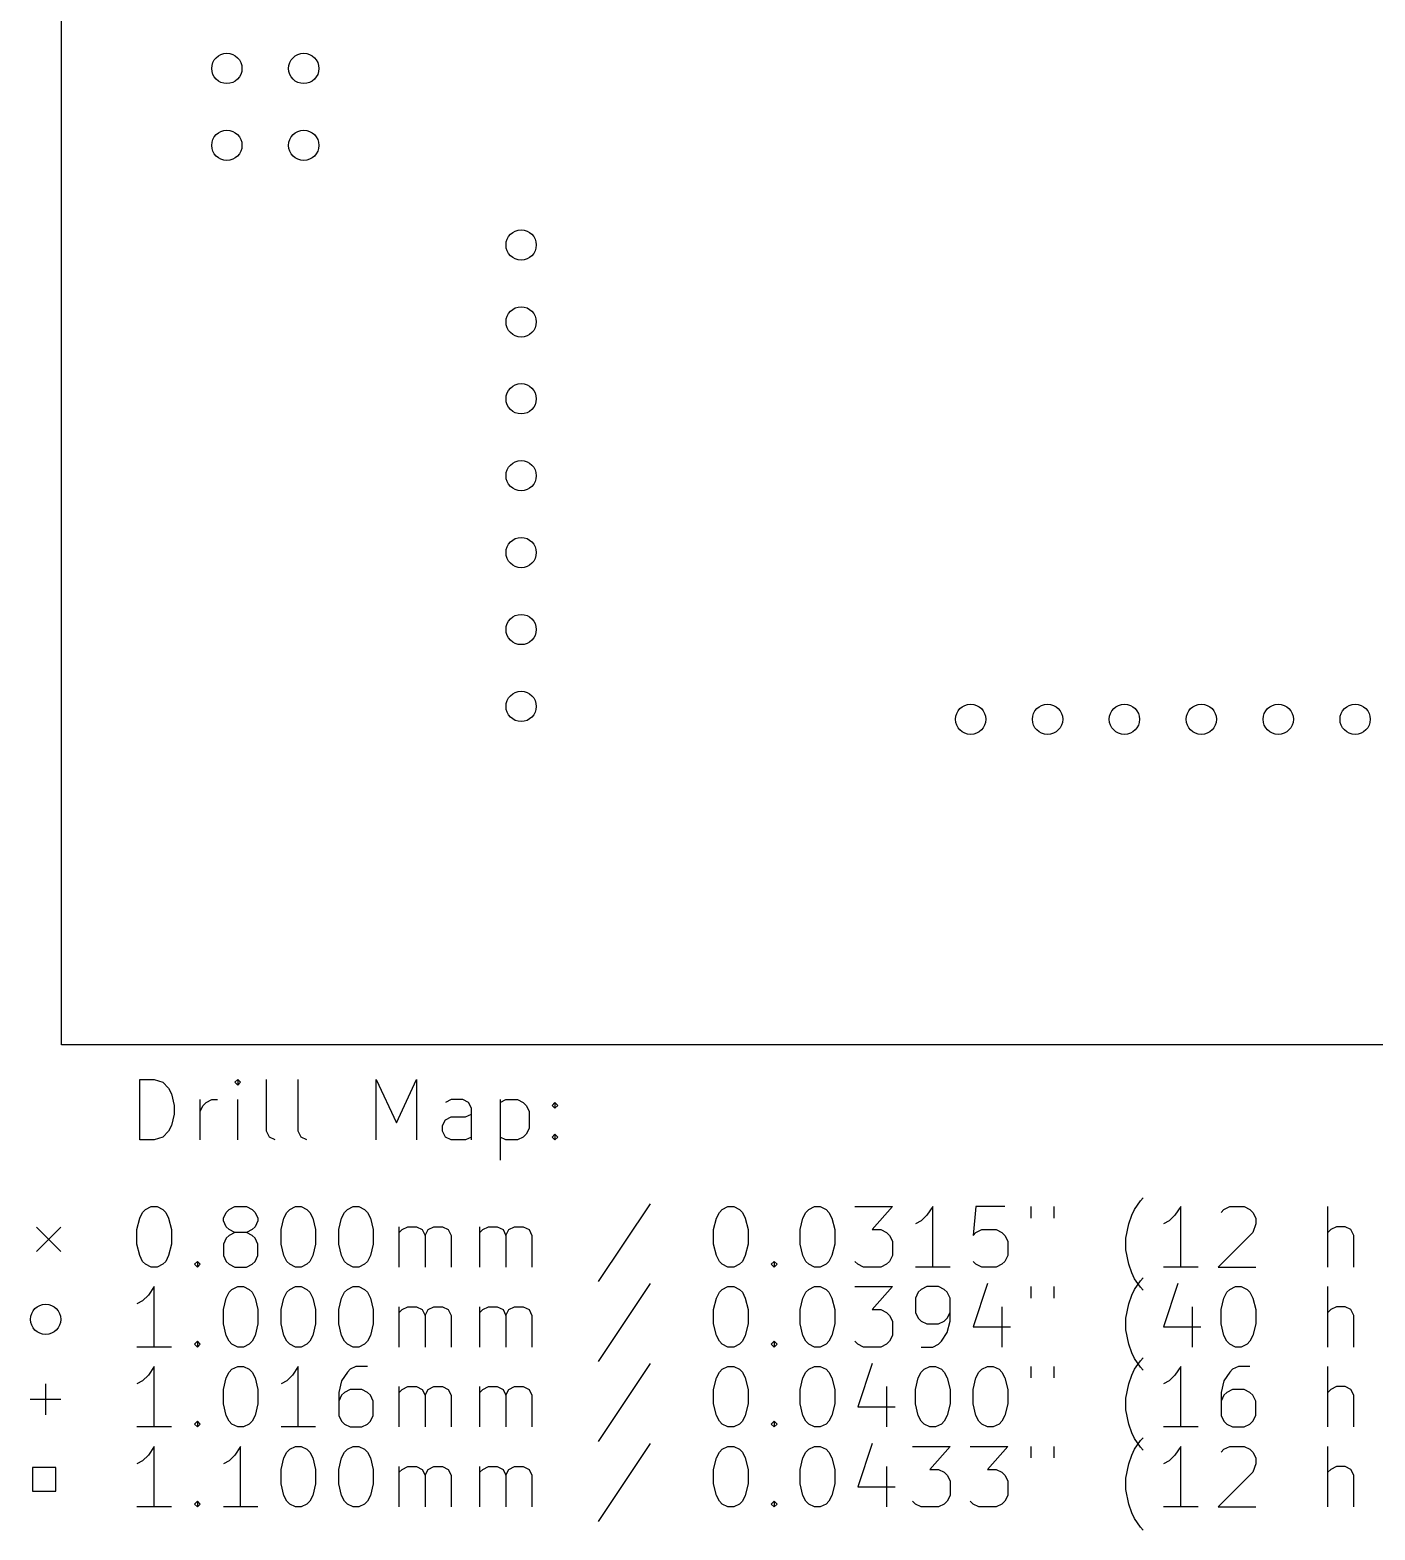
# Model space of a CAD drawing. Extents: x 48.1 to 137.3, y -181.6 to -82.7.
# Drawn here: x 48.06 to 92.48, y -181.6 to -132.06 of the extents above; entities that cross this region are included whole.
import ezdxf

# ---------------------------------------------------------------- set-up
doc = ezdxf.new("R2010")
doc.units = 0
doc.layers.add('BLACK', color=7, linetype='CONTINUOUS')

msp = doc.modelspace()

# ---------------------------------------------------------------- linework, layer by layer
at = {"layer": 'BLACK', "linetype": 'CONTINUOUS'}
for p, q in [((49.1, -165.575), (49.1, -82.7)), ((137.325, -165.575), (49.1, -165.575)), ((51.682768, -168.714838), (51.682768, -166.714838)), ((51.682768, -166.714838), (52.158958, -166.714838)), ((52.158958, -166.714838), (52.444673, -166.810076)), ((52.444673, -166.810076), (52.635149, -167.000552)), ((54.920863, -166.714838), (54.825625, -166.810076)), ((54.825625, -166.810076), (54.920863, -166.905314)), ((55.016101, -166.810076), (54.920863, -166.714838)), ((54.920863, -166.714838), (54.920863, -166.905314)), ((54.920863, -166.905314), (55.016101, -166.810076)), ((55.873244, -168.429123), (55.873244, -166.714838)), ((56.920863, -168.429123), (56.920863, -166.714838)), ((59.492292, -168.714838), (59.492292, -166.714838)), ((59.492292, -166.714838), (60.158959, -168.143409)), ((60.158959, -168.143409), (60.825625, -166.714838)), ((60.825625, -166.714838), (60.825625, -168.714838)), ((52.635149, -167.000552), (52.730387, -167.191028)), ((52.730387, -167.191028), (52.825625, -167.57198)), ((53.682768, -168.714838), (53.682768, -167.381504)), ((53.873244, -167.476742), (54.06372, -167.381504)), ((54.06372, -167.381504), (54.254197, -167.381504)), ((54.920863, -168.714838), (54.920863, -167.381504)), ((61.968482, -167.381504), (61.778006, -167.476742)), ((62.349435, -167.381504), (61.968482, -167.381504)), ((62.539911, -167.476742), (62.349435, -167.381504)), ((63.58753, -167.381504), (63.58753, -169.381504)), ((63.58753, -167.476742), (63.778006, -167.381504)), ((63.778006, -167.381504), (64.158959, -167.381504)), ((64.158959, -167.381504), (64.349435, -167.476742)), ((52.825625, -167.857695), (52.730387, -168.238647)), ((52.825625, -167.57198), (52.825625, -167.857695)), ((53.682768, -167.762457), (53.778006, -167.57198)), ((53.778006, -167.57198), (53.873244, -167.476742)), ((62.444673, -167.952933), (62.635149, -167.857695)), ((62.635149, -167.667219), (62.539911, -167.476742)), ((62.635149, -168.714838), (62.635149, -167.667219)), ((64.349435, -167.476742), (64.444673, -167.57198)), ((64.444673, -167.57198), (64.539911, -167.762457)), ((64.539911, -167.762457), (64.539911, -168.333885)), ((65.301816, -167.57198), (65.397054, -167.476742)), ((65.397054, -167.667219), (65.301816, -167.57198)), ((65.397054, -167.476742), (65.492292, -167.57198)), ((65.397054, -167.476742), (65.397054, -167.667219)), ((65.492292, -167.57198), (65.397054, -167.667219)), ((52.635149, -168.429123), (52.444673, -168.6196)), ((52.730387, -168.238647), (52.635149, -168.429123)), ((55.968482, -168.6196), (55.873244, -168.429123)), ((57.016101, -168.6196), (56.920863, -168.429123)), ((61.682768, -168.238647), (61.778006, -168.048171)), ((61.682768, -168.429123), (61.682768, -168.238647)), ((61.778006, -168.6196), (61.682768, -168.429123)), ((61.778006, -168.048171), (61.968482, -167.952933)), ((61.968482, -167.952933), (62.444673, -167.952933)), ((64.539911, -168.333885), (64.444673, -168.524361)), ((52.158958, -168.714838), (51.682768, -168.714838)), ((52.444673, -168.6196), (52.158958, -168.714838)), ((56.158958, -168.714838), (55.968482, -168.6196)), ((57.206577, -168.714838), (57.016101, -168.6196)), ((61.968482, -168.714838), (61.778006, -168.6196)), ((62.444673, -168.714838), (61.968482, -168.714838)), ((62.635149, -168.6196), (62.444673, -168.714838)), ((63.778006, -168.714838), (63.58753, -168.6196)), ((64.158959, -168.714838), (63.778006, -168.714838)), ((64.349435, -168.6196), (64.158959, -168.714838)), ((64.444673, -168.524361), (64.349435, -168.6196)), ((65.301816, -168.6196), (65.397054, -168.524361)), ((65.397054, -168.714838), (65.301816, -168.6196)), ((65.397054, -168.524361), (65.492292, -168.6196)), ((65.397054, -168.524361), (65.397054, -168.714838)), ((65.492292, -168.6196), (65.397054, -168.714838)), ((51.873244, -171.010076), (52.06372, -170.914838)), ((52.06372, -170.914838), (52.254197, -170.914838)), ((52.254197, -170.914838), (52.444673, -171.010076)), ((54.635149, -171.010076), (54.825625, -170.914838)), ((54.825625, -170.914838), (55.206578, -170.914838)), ((55.206578, -170.914838), (55.397054, -171.010076)), ((56.635149, -171.010076), (56.825625, -170.914838)), ((56.825625, -170.914838), (57.016102, -170.914838)), ((57.016102, -170.914838), (57.206578, -171.010076)), ((58.539911, -171.010076), (58.730387, -170.914838)), ((58.730387, -170.914838), (58.920864, -170.914838)), ((58.920864, -170.914838), (59.11134, -171.010076)), ((68.539912, -170.8196), (66.825627, -173.391028)), ((70.920865, -171.010076), (71.111341, -170.914838)), ((71.111341, -170.914838), (71.301818, -170.914838)), ((71.301818, -170.914838), (71.492294, -171.010076)), ((73.778008, -171.010076), (73.968484, -170.914838)), ((73.968484, -170.914838), (74.158961, -170.914838)), ((74.158961, -170.914838), (74.349437, -171.010076)), ((75.301818, -170.914838), (76.539913, -170.914838)), ((76.539913, -170.914838), (75.873246, -171.676742)), ((77.873246, -170.914838), (77.68277, -171.200552)), ((77.873246, -172.914838), (77.873246, -170.914838)), ((79.301818, -170.914838), (79.20658, -171.867219)), ((80.254199, -170.914838), (79.301818, -170.914838)), ((81.111342, -170.914838), (81.111342, -171.29579)), ((81.873247, -170.914838), (81.873247, -171.29579)), ((84.539914, -171.010076), (84.73039, -170.724361)), ((84.73039, -170.724361), (84.825629, -170.629123)), ((86.063723, -170.914838), (85.873247, -171.200552)), ((86.063723, -172.914838), (86.063723, -170.914838)), ((87.492295, -171.010076), (87.682771, -170.914838)), ((87.682771, -170.914838), (88.158962, -170.914838)), ((88.158962, -170.914838), (88.349438, -171.010076)), ((90.920867, -172.914838), (90.920867, -170.914838)), ((51.58753, -171.676742), (51.682768, -171.29579)), ((51.682768, -171.29579), (51.778006, -171.105314)), ((51.778006, -171.105314), (51.873244, -171.010076)), ((52.444673, -171.010076), (52.539911, -171.105314)), ((52.539911, -171.105314), (52.635149, -171.29579)), ((52.635149, -171.29579), (52.730387, -171.676742)), ((54.444673, -171.29579), (54.539911, -171.105314)), ((54.444673, -171.391028), (54.444673, -171.29579)), ((54.539911, -171.581504), (54.444673, -171.391028)), ((54.539911, -171.105314), (54.635149, -171.010076)), ((55.397054, -171.010076), (55.492292, -171.105314)), ((55.492292, -171.105314), (55.58753, -171.29579)), ((55.58753, -171.391028), (55.492292, -171.581504)), ((55.58753, -171.29579), (55.58753, -171.391028)), ((56.349435, -171.676742), (56.444673, -171.29579)), ((56.444673, -171.29579), (56.539911, -171.105314)), ((56.539911, -171.105314), (56.635149, -171.010076)), ((57.206578, -171.010076), (57.301816, -171.105314)), ((57.301816, -171.105314), (57.397054, -171.29579)), ((57.397054, -171.29579), (57.492292, -171.676742)), ((58.254197, -171.676742), (58.349435, -171.29579)), ((58.349435, -171.29579), (58.444673, -171.105314)), ((58.444673, -171.105314), (58.539911, -171.010076)), ((59.11134, -171.010076), (59.206578, -171.105314)), ((59.206578, -171.105314), (59.301816, -171.29579)), ((59.301816, -171.29579), (59.397054, -171.676742)), ((70.635151, -171.676742), (70.730389, -171.29579)), ((70.730389, -171.29579), (70.825627, -171.105314)), ((70.825627, -171.105314), (70.920865, -171.010076)), ((71.492294, -171.010076), (71.587532, -171.105314)), ((71.587532, -171.105314), (71.68277, -171.29579)), ((71.68277, -171.29579), (71.778008, -171.676742)), ((73.492294, -171.676742), (73.587532, -171.29579)), ((73.587532, -171.29579), (73.68277, -171.105314)), ((73.68277, -171.105314), (73.778008, -171.010076)), ((74.349437, -171.010076), (74.444675, -171.105314)), ((74.444675, -171.105314), (74.539913, -171.29579)), ((74.539913, -171.29579), (74.635151, -171.676742)), ((77.492294, -171.391028), (77.301818, -171.486266)), ((77.68277, -171.200552), (77.492294, -171.391028)), ((84.349438, -171.486266), (84.444676, -171.200552)), ((84.444676, -171.200552), (84.539914, -171.010076)), ((85.682771, -171.391028), (85.492295, -171.486266)), ((85.873247, -171.200552), (85.682771, -171.391028)), ((87.397057, -171.105314), (87.492295, -171.010076)), ((88.349438, -171.010076), (88.444676, -171.105314)), ((88.444676, -171.105314), (88.539914, -171.29579)), ((88.539914, -171.29579), (88.539914, -171.486266)), ((48.275, -171.6), (49.075, -172.4)), ((49.075, -171.6), (48.275, -172.4)), ((51.58753, -172.152933), (51.58753, -171.676742)), ((52.730387, -171.676742), (52.730387, -172.152933)), ((54.635149, -171.676742), (54.539911, -171.581504)), ((54.635149, -171.867219), (54.539911, -171.962457)), ((54.825625, -171.77198), (54.635149, -171.676742)), ((54.825625, -171.77198), (54.635149, -171.867219)), ((55.206578, -171.77198), (54.825625, -171.77198)), ((55.397054, -171.676742), (55.206578, -171.77198)), ((55.397054, -171.867219), (55.206578, -171.77198)), ((55.492292, -171.581504), (55.397054, -171.676742)), ((55.492292, -171.962457), (55.397054, -171.867219)), ((56.349435, -172.152933), (56.349435, -171.676742)), ((57.492292, -171.676742), (57.492292, -172.152933)), ((58.254197, -172.152933), (58.254197, -171.676742)), ((59.397054, -171.676742), (59.397054, -172.152933)), ((60.254197, -172.914838), (60.254197, -171.581504)), ((60.254197, -171.77198), (60.349435, -171.676742)), ((60.349435, -171.676742), (60.539911, -171.581504)), ((60.539911, -171.581504), (60.825626, -171.581504)), ((60.825626, -171.581504), (61.016102, -171.676742)), ((61.016102, -171.676742), (61.11134, -171.867219)), ((61.11134, -171.867219), (61.206578, -171.676742)), ((61.11134, -171.867219), (61.11134, -172.914838)), ((61.206578, -171.676742), (61.397054, -171.581504)), ((61.397054, -171.581504), (61.682768, -171.581504)), ((61.682768, -171.581504), (61.873245, -171.676742)), ((61.873245, -171.676742), (61.968483, -171.867219)), ((61.968483, -171.867219), (61.968483, -172.914838)), ((62.920864, -172.914838), (62.920864, -171.581504)), ((62.920864, -171.77198), (63.016102, -171.676742)), ((63.016102, -171.676742), (63.206578, -171.581504)), ((63.206578, -171.581504), (63.492293, -171.581504)), ((63.492293, -171.581504), (63.682769, -171.676742)), ((63.682769, -171.676742), (63.778007, -171.867219)), ((63.778007, -171.867219), (63.873245, -171.676742)), ((63.778007, -171.867219), (63.778007, -172.914838)), ((63.873245, -171.676742), (64.063721, -171.581504)), ((64.063721, -171.581504), (64.349435, -171.581504)), ((64.349435, -171.581504), (64.539912, -171.676742)), ((64.539912, -171.676742), (64.63515, -171.867219)), ((64.63515, -171.867219), (64.63515, -172.914838)), ((70.635151, -172.152933), (70.635151, -171.676742)), ((71.778008, -171.676742), (71.778008, -172.152933)), ((73.492294, -172.152933), (73.492294, -171.676742)), ((74.635151, -171.676742), (74.635151, -172.152933)), ((75.873246, -171.676742), (76.158961, -171.676742)), ((76.158961, -171.676742), (76.349437, -171.77198)), ((76.349437, -171.77198), (76.444675, -171.867219)), ((76.444675, -171.867219), (76.539913, -172.057695)), ((79.20658, -171.867219), (79.301818, -171.77198)), ((79.301818, -171.77198), (79.492294, -171.676742)), ((79.492294, -171.676742), (79.968485, -171.676742)), ((79.968485, -171.676742), (80.158961, -171.77198)), ((80.158961, -171.77198), (80.254199, -171.867219)), ((80.254199, -171.867219), (80.349437, -172.057695)), ((84.2542, -171.962457), (84.349438, -171.486266)), ((88.444676, -171.77198), (87.301819, -172.914838)), ((88.539914, -171.486266), (88.444676, -171.77198)), ((91.016105, -171.676742), (90.920867, -171.77198)), ((91.206581, -171.581504), (91.016105, -171.676742)), ((91.492296, -171.581504), (91.206581, -171.581504)), ((91.682772, -171.676742), (91.492296, -171.581504)), ((91.77801, -171.867219), (91.682772, -171.676742)), ((91.77801, -172.914838), (91.77801, -171.867219)), ((51.682768, -172.533885), (51.58753, -172.152933)), ((52.730387, -172.152933), (52.635149, -172.533885)), ((54.539911, -171.962457), (54.444673, -172.152933)), ((54.444673, -172.152933), (54.444673, -172.533885)), ((55.58753, -172.152933), (55.492292, -171.962457)), ((55.58753, -172.533885), (55.58753, -172.152933)), ((56.444673, -172.533885), (56.349435, -172.152933)), ((57.492292, -172.152933), (57.397054, -172.533885)), ((58.349435, -172.533885), (58.254197, -172.152933)), ((59.397054, -172.152933), (59.301816, -172.533885)), ((70.730389, -172.533885), (70.635151, -172.152933)), ((71.778008, -172.152933), (71.68277, -172.533885)), ((73.587532, -172.533885), (73.492294, -172.152933)), ((74.635151, -172.152933), (74.539913, -172.533885)), ((76.539913, -172.057695), (76.539913, -172.533885)), ((80.349437, -172.057695), (80.349437, -172.533885)), ((84.2542, -172.343409), (84.2542, -171.962457)), ((84.349438, -172.8196), (84.2542, -172.343409)), ((51.778006, -172.724361), (51.682768, -172.533885)), ((51.873244, -172.8196), (51.778006, -172.724361)), ((52.06372, -172.914838), (51.873244, -172.8196)), ((52.444673, -172.8196), (52.254197, -172.914838)), ((52.539911, -172.724361), (52.444673, -172.8196)), ((52.635149, -172.533885), (52.539911, -172.724361)), ((53.492292, -172.8196), (53.58753, -172.724361)), ((53.58753, -172.914838), (53.492292, -172.8196)), ((53.58753, -172.724361), (53.682768, -172.8196)), ((53.58753, -172.724361), (53.58753, -172.914838)), ((53.682768, -172.8196), (53.58753, -172.914838)), ((54.444673, -172.533885), (54.539911, -172.724361)), ((54.539911, -172.724361), (54.635149, -172.8196)), ((54.635149, -172.8196), (54.825625, -172.914838)), ((55.206578, -172.914838), (55.397054, -172.8196)), ((55.397054, -172.8196), (55.492292, -172.724361)), ((55.492292, -172.724361), (55.58753, -172.533885)), ((56.539911, -172.724361), (56.444673, -172.533885)), ((56.635149, -172.8196), (56.539911, -172.724361)), ((56.825625, -172.914838), (56.635149, -172.8196)), ((57.206578, -172.8196), (57.016102, -172.914838)), ((57.301816, -172.724361), (57.206578, -172.8196)), ((57.397054, -172.533885), (57.301816, -172.724361)), ((58.444673, -172.724361), (58.349435, -172.533885)), ((58.539911, -172.8196), (58.444673, -172.724361)), ((58.730387, -172.914838), (58.539911, -172.8196)), ((59.11134, -172.8196), (58.920864, -172.914838)), ((59.206578, -172.724361), (59.11134, -172.8196)), ((59.301816, -172.533885), (59.206578, -172.724361)), ((70.825627, -172.724361), (70.730389, -172.533885)), ((70.920865, -172.8196), (70.825627, -172.724361)), ((71.111341, -172.914838), (70.920865, -172.8196)), ((71.492294, -172.8196), (71.301818, -172.914838)), ((71.587532, -172.724361), (71.492294, -172.8196)), ((71.68277, -172.533885), (71.587532, -172.724361)), ((72.539913, -172.8196), (72.635151, -172.724361)), ((72.635151, -172.914838), (72.539913, -172.8196)), ((72.635151, -172.724361), (72.730389, -172.8196)), ((72.635151, -172.724361), (72.635151, -172.914838)), ((72.730389, -172.8196), (72.635151, -172.914838)), ((73.68277, -172.724361), (73.587532, -172.533885)), ((73.778008, -172.8196), (73.68277, -172.724361)), ((73.968484, -172.914838), (73.778008, -172.8196)), ((74.349437, -172.8196), (74.158961, -172.914838)), ((74.444675, -172.724361), (74.349437, -172.8196)), ((74.539913, -172.533885), (74.444675, -172.724361)), ((75.397056, -172.8196), (75.301818, -172.724361)), ((75.587532, -172.914838), (75.397056, -172.8196)), ((76.349437, -172.8196), (76.158961, -172.914838)), ((76.444675, -172.724361), (76.349437, -172.8196)), ((76.539913, -172.533885), (76.444675, -172.724361)), ((79.301818, -172.8196), (79.20658, -172.724361)), ((79.492294, -172.914838), (79.301818, -172.8196)), ((80.158961, -172.8196), (79.968485, -172.914838)), ((80.254199, -172.724361), (80.158961, -172.8196)), ((80.349437, -172.533885), (80.254199, -172.724361)), ((84.444676, -173.105314), (84.349438, -172.8196)), ((52.254197, -172.914838), (52.06372, -172.914838)), ((54.825625, -172.914838), (55.206578, -172.914838)), ((57.016102, -172.914838), (56.825625, -172.914838)), ((58.920864, -172.914838), (58.730387, -172.914838)), ((71.301818, -172.914838), (71.111341, -172.914838)), ((74.158961, -172.914838), (73.968484, -172.914838)), ((76.158961, -172.914838), (75.587532, -172.914838)), ((78.444675, -172.914838), (77.301818, -172.914838)), ((79.968485, -172.914838), (79.492294, -172.914838)), ((84.539914, -173.29579), (84.444676, -173.105314)), ((84.73039, -173.581504), (84.539914, -173.29579)), ((84.539914, -173.650076), (84.73039, -173.364361)), ((84.73039, -173.364361), (84.825629, -173.269123)), ((86.635152, -172.914838), (85.492295, -172.914838)), ((87.301819, -172.914838), (88.539914, -172.914838)), ((51.968482, -173.840552), (51.778006, -174.031028)), ((52.158958, -173.554838), (51.968482, -173.840552)), ((52.158958, -175.554838), (52.158958, -173.554838)), ((54.539911, -173.93579), (54.635149, -173.745314)), ((54.635149, -173.745314), (54.730387, -173.650076)), ((54.730387, -173.650076), (54.920863, -173.554838)), ((54.920863, -173.554838), (55.11134, -173.554838)), ((55.11134, -173.554838), (55.301816, -173.650076)), ((55.301816, -173.650076), (55.397054, -173.745314)), ((55.397054, -173.745314), (55.492292, -173.93579)), ((56.444673, -173.93579), (56.539911, -173.745314)), ((56.539911, -173.745314), (56.635149, -173.650076)), ((56.635149, -173.650076), (56.825625, -173.554838)), ((56.825625, -173.554838), (57.016102, -173.554838)), ((57.016102, -173.554838), (57.206578, -173.650076)), ((57.206578, -173.650076), (57.301816, -173.745314)), ((57.301816, -173.745314), (57.397054, -173.93579)), ((58.349435, -173.93579), (58.444673, -173.745314)), ((58.444673, -173.745314), (58.539911, -173.650076)), ((58.539911, -173.650076), (58.730387, -173.554838)), ((58.730387, -173.554838), (58.920864, -173.554838)), ((58.920864, -173.554838), (59.11134, -173.650076)), ((59.11134, -173.650076), (59.206578, -173.745314)), ((59.206578, -173.745314), (59.301816, -173.93579)), ((68.539912, -173.4596), (66.825627, -176.031028)), ((70.730389, -173.93579), (70.825627, -173.745314)), ((70.825627, -173.745314), (70.920865, -173.650076)), ((70.920865, -173.650076), (71.111341, -173.554838)), ((71.111341, -173.554838), (71.301818, -173.554838)), ((71.301818, -173.554838), (71.492294, -173.650076)), ((71.492294, -173.650076), (71.587532, -173.745314)), ((71.587532, -173.745314), (71.68277, -173.93579)), ((73.587532, -173.93579), (73.68277, -173.745314)), ((73.68277, -173.745314), (73.778008, -173.650076)), ((73.778008, -173.650076), (73.968484, -173.554838)), ((73.968484, -173.554838), (74.158961, -173.554838)), ((74.158961, -173.554838), (74.349437, -173.650076)), ((74.349437, -173.650076), (74.444675, -173.745314)), ((74.444675, -173.745314), (74.539913, -173.93579)), ((75.301818, -173.554838), (76.539913, -173.554838)), ((76.539913, -173.554838), (75.873246, -174.316742)), ((77.397056, -173.745314), (77.301818, -173.93579)), ((77.492294, -173.650076), (77.397056, -173.745314)), ((77.68277, -173.554838), (77.492294, -173.650076)), ((78.063723, -173.554838), (77.68277, -173.554838)), ((78.254199, -173.650076), (78.063723, -173.554838)), ((78.349437, -173.745314), (78.254199, -173.650076)), ((78.444675, -173.93579), (78.349437, -173.745314)), ((79.68277, -173.4596), (79.20658, -174.888171)), ((81.111342, -173.554838), (81.111342, -173.93579)), ((81.873247, -173.554838), (81.873247, -173.93579)), ((84.349438, -174.126266), (84.444676, -173.840552)), ((84.444676, -173.840552), (84.539914, -173.650076)), ((84.825629, -173.676742), (84.73039, -173.581504)), ((85.968485, -173.4596), (85.492295, -174.888171)), ((87.492295, -173.93579), (87.587533, -173.745314)), ((87.587533, -173.745314), (87.682771, -173.650076)), ((87.682771, -173.650076), (87.873247, -173.554838)), ((87.873247, -173.554838), (88.063724, -173.554838)), ((88.063724, -173.554838), (88.2542, -173.650076)), ((88.2542, -173.650076), (88.349438, -173.745314)), ((88.349438, -173.745314), (88.444676, -173.93579)), ((90.920867, -175.554838), (90.920867, -173.554838)), ((51.778006, -174.031028), (51.58753, -174.126266)), ((54.444673, -174.316742), (54.539911, -173.93579)), ((54.444673, -174.792933), (54.444673, -174.316742)), ((55.492292, -173.93579), (55.58753, -174.316742)), ((55.58753, -174.316742), (55.58753, -174.792933)), ((56.349435, -174.316742), (56.444673, -173.93579)), ((56.349435, -174.792933), (56.349435, -174.316742)), ((57.397054, -173.93579), (57.492292, -174.316742)), ((57.492292, -174.316742), (57.492292, -174.792933)), ((58.254197, -174.316742), (58.349435, -173.93579)), ((58.254197, -174.792933), (58.254197, -174.316742)), ((59.301816, -173.93579), (59.397054, -174.316742)), ((59.397054, -174.316742), (59.397054, -174.792933)), ((60.254197, -175.554838), (60.254197, -174.221504)), ((60.254197, -174.41198), (60.349435, -174.316742)), ((60.349435, -174.316742), (60.539911, -174.221504)), ((60.539911, -174.221504), (60.825626, -174.221504)), ((60.825626, -174.221504), (61.016102, -174.316742)), ((61.016102, -174.316742), (61.11134, -174.507219)), ((61.11134, -174.507219), (61.206578, -174.316742)), ((61.206578, -174.316742), (61.397054, -174.221504)), ((61.397054, -174.221504), (61.682768, -174.221504)), ((61.682768, -174.221504), (61.873245, -174.316742)), ((61.873245, -174.316742), (61.968483, -174.507219)), ((62.920864, -175.554838), (62.920864, -174.221504)), ((62.920864, -174.41198), (63.016102, -174.316742)), ((63.016102, -174.316742), (63.206578, -174.221504)), ((63.206578, -174.221504), (63.492293, -174.221504)), ((63.492293, -174.221504), (63.682769, -174.316742)), ((63.682769, -174.316742), (63.778007, -174.507219)), ((63.778007, -174.507219), (63.873245, -174.316742)), ((63.873245, -174.316742), (64.063721, -174.221504)), ((64.063721, -174.221504), (64.349435, -174.221504)), ((64.349435, -174.221504), (64.539912, -174.316742)), ((64.539912, -174.316742), (64.63515, -174.507219)), ((70.635151, -174.316742), (70.730389, -173.93579)), ((70.635151, -174.792933), (70.635151, -174.316742)), ((71.68277, -173.93579), (71.778008, -174.316742)), ((71.778008, -174.316742), (71.778008, -174.792933)), ((73.492294, -174.316742), (73.587532, -173.93579)), ((73.492294, -174.792933), (73.492294, -174.316742)), ((74.539913, -173.93579), (74.635151, -174.316742)), ((74.635151, -174.316742), (74.635151, -174.792933)), ((75.873246, -174.316742), (76.158961, -174.316742)), ((76.158961, -174.316742), (76.349437, -174.41198)), ((77.301818, -173.93579), (77.301818, -174.41198)), ((78.444675, -174.697695), (78.444675, -173.93579)), ((80.158961, -174.221504), (80.158961, -175.554838)), ((84.2542, -174.602457), (84.349438, -174.126266)), ((86.444676, -174.221504), (86.444676, -175.554838)), ((87.397057, -174.316742), (87.492295, -173.93579)), ((87.397057, -174.792933), (87.397057, -174.316742)), ((88.444676, -173.93579), (88.539914, -174.316742)), ((88.539914, -174.316742), (88.539914, -174.792933)), ((91.016105, -174.316742), (90.920867, -174.41198)), ((91.206581, -174.221504), (91.016105, -174.316742)), ((91.492296, -174.221504), (91.206581, -174.221504)), ((91.682772, -174.316742), (91.492296, -174.221504)), ((91.77801, -174.507219), (91.682772, -174.316742)), ((54.539911, -175.173885), (54.444673, -174.792933)), ((55.58753, -174.792933), (55.492292, -175.173885)), ((56.444673, -175.173885), (56.349435, -174.792933)), ((57.492292, -174.792933), (57.397054, -175.173885)), ((58.349435, -175.173885), (58.254197, -174.792933)), ((59.397054, -174.792933), (59.301816, -175.173885)), ((61.11134, -174.507219), (61.11134, -175.554838)), ((61.968483, -174.507219), (61.968483, -175.554838)), ((63.778007, -174.507219), (63.778007, -175.554838)), ((64.63515, -174.507219), (64.63515, -175.554838)), ((70.730389, -175.173885), (70.635151, -174.792933)), ((71.778008, -174.792933), (71.68277, -175.173885)), ((73.587532, -175.173885), (73.492294, -174.792933)), ((74.635151, -174.792933), (74.539913, -175.173885)), ((76.349437, -174.41198), (76.444675, -174.507219)), ((76.444675, -174.507219), (76.539913, -174.697695)), ((76.539913, -174.697695), (76.539913, -175.173885)), ((77.301818, -174.41198), (77.397056, -174.602457)), ((77.397056, -174.602457), (77.492294, -174.697695)), ((77.492294, -174.697695), (77.68277, -174.792933)), ((77.68277, -174.792933), (78.063723, -174.792933)), ((78.063723, -174.792933), (78.254199, -174.697695)), ((78.254199, -174.697695), (78.349437, -174.602457)), ((78.349437, -174.602457), (78.444675, -174.41198)), ((78.349437, -175.078647), (78.444675, -174.697695)), ((84.2542, -174.983409), (84.2542, -174.602457)), ((87.492295, -175.173885), (87.397057, -174.792933)), ((88.539914, -174.792933), (88.444676, -175.173885)), ((91.77801, -175.554838), (91.77801, -174.507219)), ((53.492292, -175.4596), (53.58753, -175.364361)), ((53.58753, -175.364361), (53.682768, -175.4596)), ((53.58753, -175.364361), (53.58753, -175.554838)), ((54.635149, -175.364361), (54.539911, -175.173885)), ((54.730387, -175.4596), (54.635149, -175.364361)), ((55.397054, -175.364361), (55.301816, -175.4596)), ((55.492292, -175.173885), (55.397054, -175.364361)), ((56.539911, -175.364361), (56.444673, -175.173885)), ((56.635149, -175.4596), (56.539911, -175.364361)), ((57.301816, -175.364361), (57.206578, -175.4596)), ((57.397054, -175.173885), (57.301816, -175.364361)), ((58.444673, -175.364361), (58.349435, -175.173885)), ((58.539911, -175.4596), (58.444673, -175.364361)), ((59.206578, -175.364361), (59.11134, -175.4596)), ((59.301816, -175.173885), (59.206578, -175.364361)), ((70.825627, -175.364361), (70.730389, -175.173885)), ((70.920865, -175.4596), (70.825627, -175.364361)), ((71.587532, -175.364361), (71.492294, -175.4596)), ((71.68277, -175.173885), (71.587532, -175.364361)), ((72.539913, -175.4596), (72.635151, -175.364361)), ((72.635151, -175.364361), (72.730389, -175.4596)), ((72.635151, -175.364361), (72.635151, -175.554838)), ((73.68277, -175.364361), (73.587532, -175.173885)), ((73.778008, -175.4596), (73.68277, -175.364361)), ((74.444675, -175.364361), (74.349437, -175.4596)), ((74.539913, -175.173885), (74.444675, -175.364361)), ((75.397056, -175.4596), (75.301818, -175.364361)), ((76.444675, -175.364361), (76.349437, -175.4596)), ((76.539913, -175.173885), (76.444675, -175.364361)), ((78.063723, -175.4596), (78.158961, -175.364361)), ((78.158961, -175.364361), (78.349437, -175.078647)), ((79.20658, -174.888171), (80.444675, -174.888171)), ((84.349438, -175.4596), (84.2542, -174.983409)), ((85.492295, -174.888171), (86.73039, -174.888171)), ((87.587533, -175.364361), (87.492295, -175.173885)), ((87.682771, -175.4596), (87.587533, -175.364361)), ((88.349438, -175.364361), (88.2542, -175.4596)), ((88.444676, -175.173885), (88.349438, -175.364361)), ((52.730387, -175.554838), (51.58753, -175.554838)), ((53.58753, -175.554838), (53.492292, -175.4596)), ((53.682768, -175.4596), (53.58753, -175.554838)), ((54.920863, -175.554838), (54.730387, -175.4596)), ((55.11134, -175.554838), (54.920863, -175.554838)), ((55.301816, -175.4596), (55.11134, -175.554838)), ((56.825625, -175.554838), (56.635149, -175.4596)), ((57.016102, -175.554838), (56.825625, -175.554838)), ((57.206578, -175.4596), (57.016102, -175.554838)), ((58.730387, -175.554838), (58.539911, -175.4596)), ((58.920864, -175.554838), (58.730387, -175.554838)), ((59.11134, -175.4596), (58.920864, -175.554838)), ((71.111341, -175.554838), (70.920865, -175.4596)), ((71.301818, -175.554838), (71.111341, -175.554838)), ((71.492294, -175.4596), (71.301818, -175.554838)), ((72.635151, -175.554838), (72.539913, -175.4596)), ((72.730389, -175.4596), (72.635151, -175.554838)), ((73.968484, -175.554838), (73.778008, -175.4596)), ((74.158961, -175.554838), (73.968484, -175.554838)), ((74.349437, -175.4596), (74.158961, -175.554838)), ((75.587532, -175.554838), (75.397056, -175.4596)), ((76.158961, -175.554838), (75.587532, -175.554838)), ((76.349437, -175.4596), (76.158961, -175.554838)), ((77.492294, -175.554838), (77.873246, -175.554838)), ((77.873246, -175.554838), (78.063723, -175.4596)), ((84.444676, -175.745314), (84.349438, -175.4596)), ((84.539914, -175.93579), (84.444676, -175.745314)), ((87.873247, -175.554838), (87.682771, -175.4596)), ((88.063724, -175.554838), (87.873247, -175.554838)), ((88.2542, -175.4596), (88.063724, -175.554838)), ((52.158958, -176.194838), (51.968482, -176.480552)), ((52.158958, -178.194838), (52.158958, -176.194838)), ((54.635149, -176.385314), (54.730387, -176.290076)), ((54.730387, -176.290076), (54.920863, -176.194838)), ((54.920863, -176.194838), (55.11134, -176.194838)), ((55.11134, -176.194838), (55.301816, -176.290076)), ((55.301816, -176.290076), (55.397054, -176.385314)), ((56.920863, -176.194838), (56.730387, -176.480552)), ((56.920863, -178.194838), (56.920863, -176.194838)), ((58.635149, -176.290076), (58.539911, -176.385314)), ((58.825625, -176.194838), (58.635149, -176.290076)), ((59.206578, -176.194838), (58.825625, -176.194838)), ((68.539912, -176.0996), (66.825627, -178.671028)), ((70.825627, -176.385314), (70.920865, -176.290076)), ((70.920865, -176.290076), (71.111341, -176.194838)), ((71.111341, -176.194838), (71.301818, -176.194838)), ((71.301818, -176.194838), (71.492294, -176.290076)), ((71.492294, -176.290076), (71.587532, -176.385314)), ((73.68277, -176.385314), (73.778008, -176.290076)), ((73.778008, -176.290076), (73.968484, -176.194838)), ((73.968484, -176.194838), (74.158961, -176.194838)), ((74.158961, -176.194838), (74.349437, -176.290076)), ((74.349437, -176.290076), (74.444675, -176.385314)), ((75.873246, -176.0996), (75.397056, -177.528171)), ((77.492294, -176.385314), (77.587532, -176.290076)), ((77.587532, -176.290076), (77.778008, -176.194838)), ((77.778008, -176.194838), (77.968485, -176.194838)), ((77.968485, -176.194838), (78.158961, -176.290076)), ((78.158961, -176.290076), (78.254199, -176.385314)), ((79.397056, -176.385314), (79.492294, -176.290076)), ((79.492294, -176.290076), (79.68277, -176.194838)), ((79.68277, -176.194838), (79.873247, -176.194838)), ((79.873247, -176.194838), (80.063723, -176.290076)), ((80.063723, -176.290076), (80.158961, -176.385314)), ((81.111342, -176.194838), (81.111342, -176.57579)), ((81.873247, -176.194838), (81.873247, -176.57579)), ((84.444676, -176.480552), (84.539914, -176.290076)), ((84.73039, -176.221504), (84.539914, -175.93579)), ((84.539914, -176.290076), (84.73039, -176.004361)), ((84.73039, -176.004361), (84.825629, -175.909123)), ((84.825629, -176.316742), (84.73039, -176.221504)), ((86.063723, -176.194838), (85.873247, -176.480552)), ((86.063723, -178.194838), (86.063723, -176.194838)), ((87.778009, -176.290076), (87.682771, -176.385314)), ((87.968485, -176.194838), (87.778009, -176.290076)), ((88.349438, -176.194838), (87.968485, -176.194838)), ((90.920867, -178.194838), (90.920867, -176.194838)), ((48.567, -176.772), (48.567, -177.788)), ((51.778006, -176.671028), (51.58753, -176.766266)), ((51.968482, -176.480552), (51.778006, -176.671028)), ((54.444673, -176.956742), (54.539911, -176.57579)), ((54.539911, -176.57579), (54.635149, -176.385314)), ((55.397054, -176.385314), (55.492292, -176.57579)), ((55.492292, -176.57579), (55.58753, -176.956742)), ((56.539911, -176.671028), (56.349435, -176.766266)), ((56.730387, -176.480552), (56.539911, -176.671028)), ((58.349435, -176.671028), (58.254197, -177.05198)), ((58.539911, -176.385314), (58.349435, -176.671028)), ((60.254197, -178.194838), (60.254197, -176.861504)), ((60.349435, -176.956742), (60.539911, -176.861504)), ((60.539911, -176.861504), (60.825626, -176.861504)), ((60.825626, -176.861504), (61.016102, -176.956742)), ((61.206578, -176.956742), (61.397054, -176.861504)), ((61.397054, -176.861504), (61.682768, -176.861504)), ((61.682768, -176.861504), (61.873245, -176.956742)), ((62.920864, -178.194838), (62.920864, -176.861504)), ((63.016102, -176.956742), (63.206578, -176.861504)), ((63.206578, -176.861504), (63.492293, -176.861504)), ((63.492293, -176.861504), (63.682769, -176.956742)), ((63.873245, -176.956742), (64.063721, -176.861504)), ((64.063721, -176.861504), (64.349435, -176.861504)), ((64.349435, -176.861504), (64.539912, -176.956742)), ((70.635151, -176.956742), (70.730389, -176.57579)), ((70.730389, -176.57579), (70.825627, -176.385314)), ((71.587532, -176.385314), (71.68277, -176.57579)), ((71.68277, -176.57579), (71.778008, -176.956742)), ((73.492294, -176.956742), (73.587532, -176.57579)), ((73.587532, -176.57579), (73.68277, -176.385314)), ((74.444675, -176.385314), (74.539913, -176.57579)), ((74.539913, -176.57579), (74.635151, -176.956742)), ((76.349437, -176.861504), (76.349437, -178.194838)), ((77.301818, -176.956742), (77.397056, -176.57579)), ((77.397056, -176.57579), (77.492294, -176.385314)), ((78.254199, -176.385314), (78.349437, -176.57579)), ((78.349437, -176.57579), (78.444675, -176.956742)), ((79.20658, -176.956742), (79.301818, -176.57579)), ((79.301818, -176.57579), (79.397056, -176.385314)), ((80.158961, -176.385314), (80.254199, -176.57579)), ((80.254199, -176.57579), (80.349437, -176.956742)), ((84.2542, -177.242457), (84.349438, -176.766266)), ((84.349438, -176.766266), (84.444676, -176.480552)), ((85.682771, -176.671028), (85.492295, -176.766266)), ((85.873247, -176.480552), (85.682771, -176.671028)), ((87.492295, -176.671028), (87.397057, -177.05198)), ((87.682771, -176.385314), (87.492295, -176.671028)), ((91.206581, -176.861504), (91.016105, -176.956742)), ((91.492296, -176.861504), (91.206581, -176.861504)), ((91.682772, -176.956742), (91.492296, -176.861504)), ((48.059, -177.28), (49.075, -177.28)), ((54.444673, -177.432933), (54.444673, -176.956742)), ((55.58753, -176.956742), (55.58753, -177.432933)), ((58.254197, -177.05198), (58.254197, -177.813885)), ((58.349435, -177.147219), (58.254197, -177.337695)), ((58.444673, -177.05198), (58.349435, -177.147219)), ((58.635149, -176.956742), (58.444673, -177.05198)), ((59.016102, -176.956742), (58.635149, -176.956742)), ((59.206578, -177.05198), (59.016102, -176.956742)), ((59.301816, -177.147219), (59.206578, -177.05198)), ((59.397054, -177.337695), (59.301816, -177.147219)), ((59.397054, -177.813885), (59.397054, -177.337695)), ((60.254197, -177.05198), (60.349435, -176.956742)), ((61.016102, -176.956742), (61.11134, -177.147219)), ((61.11134, -177.147219), (61.206578, -176.956742)), ((61.11134, -177.147219), (61.11134, -178.194838)), ((61.873245, -176.956742), (61.968483, -177.147219)), ((61.968483, -177.147219), (61.968483, -178.194838)), ((62.920864, -177.05198), (63.016102, -176.956742)), ((63.682769, -176.956742), (63.778007, -177.147219)), ((63.778007, -177.147219), (63.873245, -176.956742)), ((63.778007, -177.147219), (63.778007, -178.194838)), ((64.539912, -176.956742), (64.63515, -177.147219)), ((64.63515, -177.147219), (64.63515, -178.194838)), ((70.635151, -177.432933), (70.635151, -176.956742)), ((71.778008, -176.956742), (71.778008, -177.432933)), ((73.492294, -177.432933), (73.492294, -176.956742)), ((74.635151, -176.956742), (74.635151, -177.432933)), ((77.301818, -177.432933), (77.301818, -176.956742)), ((78.444675, -176.956742), (78.444675, -177.432933)), ((79.20658, -177.432933), (79.20658, -176.956742)), ((80.349437, -176.956742), (80.349437, -177.432933)), ((84.2542, -177.623409), (84.2542, -177.242457)), ((87.397057, -177.05198), (87.397057, -177.813885)), ((87.492295, -177.147219), (87.397057, -177.337695)), ((87.587533, -177.05198), (87.492295, -177.147219)), ((87.778009, -176.956742), (87.587533, -177.05198)), ((88.158962, -176.956742), (87.778009, -176.956742)), ((88.349438, -177.05198), (88.158962, -176.956742)), ((88.444676, -177.147219), (88.349438, -177.05198)), ((88.539914, -177.337695), (88.444676, -177.147219)), ((88.539914, -177.813885), (88.539914, -177.337695)), ((91.016105, -176.956742), (90.920867, -177.05198)), ((91.77801, -177.147219), (91.682772, -176.956742)), ((91.77801, -178.194838), (91.77801, -177.147219)), ((54.539911, -177.813885), (54.444673, -177.432933)), ((54.635149, -178.004361), (54.539911, -177.813885)), ((55.492292, -177.813885), (55.397054, -178.004361)), ((55.58753, -177.432933), (55.492292, -177.813885)), ((58.254197, -177.813885), (58.349435, -178.004361)), ((59.301816, -178.004361), (59.397054, -177.813885)), ((70.730389, -177.813885), (70.635151, -177.432933)), ((70.825627, -178.004361), (70.730389, -177.813885)), ((71.68277, -177.813885), (71.587532, -178.004361)), ((71.778008, -177.432933), (71.68277, -177.813885)), ((73.587532, -177.813885), (73.492294, -177.432933)), ((73.68277, -178.004361), (73.587532, -177.813885)), ((74.539913, -177.813885), (74.444675, -178.004361)), ((74.635151, -177.432933), (74.539913, -177.813885)), ((75.397056, -177.528171), (76.635151, -177.528171)), ((77.397056, -177.813885), (77.301818, -177.432933)), ((77.492294, -178.004361), (77.397056, -177.813885)), ((78.349437, -177.813885), (78.254199, -178.004361)), ((78.444675, -177.432933), (78.349437, -177.813885)), ((79.301818, -177.813885), (79.20658, -177.432933)), ((79.397056, -178.004361), (79.301818, -177.813885)), ((80.254199, -177.813885), (80.158961, -178.004361)), ((80.349437, -177.432933), (80.254199, -177.813885)), ((84.349438, -178.0996), (84.2542, -177.623409)), ((87.397057, -177.813885), (87.492295, -178.004361)), ((88.444676, -178.004361), (88.539914, -177.813885)), ((52.730387, -178.194838), (51.58753, -178.194838)), ((53.492292, -178.0996), (53.58753, -178.004361)), ((53.58753, -178.194838), (53.492292, -178.0996)), ((53.58753, -178.004361), (53.682768, -178.0996)), ((53.58753, -178.004361), (53.58753, -178.194838)), ((53.682768, -178.0996), (53.58753, -178.194838)), ((54.730387, -178.0996), (54.635149, -178.004361)), ((54.920863, -178.194838), (54.730387, -178.0996)), ((55.11134, -178.194838), (54.920863, -178.194838)), ((55.301816, -178.0996), (55.11134, -178.194838)), ((55.397054, -178.004361), (55.301816, -178.0996)), ((57.492292, -178.194838), (56.349435, -178.194838)), ((58.349435, -178.004361), (58.444673, -178.0996)), ((58.444673, -178.0996), (58.635149, -178.194838)), ((58.635149, -178.194838), (59.016102, -178.194838)), ((59.016102, -178.194838), (59.206578, -178.0996)), ((59.206578, -178.0996), (59.301816, -178.004361)), ((70.920865, -178.0996), (70.825627, -178.004361)), ((71.111341, -178.194838), (70.920865, -178.0996)), ((71.301818, -178.194838), (71.111341, -178.194838)), ((71.492294, -178.0996), (71.301818, -178.194838)), ((71.587532, -178.004361), (71.492294, -178.0996)), ((72.539913, -178.0996), (72.635151, -178.004361)), ((72.635151, -178.194838), (72.539913, -178.0996)), ((72.635151, -178.004361), (72.730389, -178.0996)), ((72.635151, -178.004361), (72.635151, -178.194838)), ((72.730389, -178.0996), (72.635151, -178.194838)), ((73.778008, -178.0996), (73.68277, -178.004361)), ((73.968484, -178.194838), (73.778008, -178.0996)), ((74.158961, -178.194838), (73.968484, -178.194838)), ((74.349437, -178.0996), (74.158961, -178.194838)), ((74.444675, -178.004361), (74.349437, -178.0996)), ((77.587532, -178.0996), (77.492294, -178.004361)), ((77.778008, -178.194838), (77.587532, -178.0996)), ((77.968485, -178.194838), (77.778008, -178.194838)), ((78.158961, -178.0996), (77.968485, -178.194838)), ((78.254199, -178.004361), (78.158961, -178.0996)), ((79.492294, -178.0996), (79.397056, -178.004361)), ((79.68277, -178.194838), (79.492294, -178.0996)), ((79.873247, -178.194838), (79.68277, -178.194838)), ((80.063723, -178.0996), (79.873247, -178.194838)), ((80.158961, -178.004361), (80.063723, -178.0996)), ((84.444676, -178.385314), (84.349438, -178.0996)), ((86.635152, -178.194838), (85.492295, -178.194838)), ((87.492295, -178.004361), (87.587533, -178.0996)), ((87.587533, -178.0996), (87.778009, -178.194838)), ((87.778009, -178.194838), (88.158962, -178.194838)), ((88.158962, -178.194838), (88.349438, -178.0996)), ((88.349438, -178.0996), (88.444676, -178.004361)), ((52.158958, -178.834838), (51.968482, -179.120552)), ((52.158958, -180.834838), (52.158958, -178.834838)), ((55.016101, -178.834838), (54.825625, -179.120552)), ((55.016101, -180.834838), (55.016101, -178.834838)), ((56.635149, -178.930076), (56.825625, -178.834838)), ((56.825625, -178.834838), (57.016102, -178.834838)), ((57.016102, -178.834838), (57.206578, -178.930076)), ((58.539911, -178.930076), (58.730387, -178.834838)), ((58.730387, -178.834838), (58.920864, -178.834838)), ((58.920864, -178.834838), (59.11134, -178.930076)), ((68.539912, -178.7396), (66.825627, -181.311028)), ((70.920865, -178.930076), (71.111341, -178.834838)), ((71.111341, -178.834838), (71.301818, -178.834838)), ((71.301818, -178.834838), (71.492294, -178.930076)), ((73.778008, -178.930076), (73.968484, -178.834838)), ((73.968484, -178.834838), (74.158961, -178.834838)), ((74.158961, -178.834838), (74.349437, -178.930076)), ((75.873246, -178.7396), (75.397056, -180.168171)), ((77.20658, -178.834838), (78.444675, -178.834838)), ((78.444675, -178.834838), (77.778008, -179.596742)), ((79.111342, -178.834838), (80.349437, -178.834838)), ((80.349437, -178.834838), (79.68277, -179.596742)), ((81.111342, -178.834838), (81.111342, -179.21579)), ((81.873247, -178.834838), (81.873247, -179.21579)), ((84.539914, -178.57579), (84.444676, -178.385314)), ((84.73039, -178.861504), (84.539914, -178.57579)), ((84.539914, -178.930076), (84.73039, -178.644361)), ((84.73039, -178.644361), (84.825629, -178.549123)), ((86.063723, -178.834838), (85.873247, -179.120552)), ((86.063723, -180.834838), (86.063723, -178.834838)), ((87.492295, -178.930076), (87.682771, -178.834838)), ((87.682771, -178.834838), (88.158962, -178.834838)), ((88.158962, -178.834838), (88.349438, -178.930076)), ((90.920867, -180.834838), (90.920867, -178.834838)), ((51.778006, -179.311028), (51.58753, -179.406266)), ((51.968482, -179.120552), (51.778006, -179.311028)), ((54.635149, -179.311028), (54.444673, -179.406266)), ((54.825625, -179.120552), (54.635149, -179.311028)), ((56.349435, -179.596742), (56.444673, -179.21579)), ((56.444673, -179.21579), (56.539911, -179.025314)), ((56.539911, -179.025314), (56.635149, -178.930076)), ((57.206578, -178.930076), (57.301816, -179.025314)), ((57.301816, -179.025314), (57.397054, -179.21579)), ((57.397054, -179.21579), (57.492292, -179.596742)), ((58.254197, -179.596742), (58.349435, -179.21579)), ((58.349435, -179.21579), (58.444673, -179.025314)), ((58.444673, -179.025314), (58.539911, -178.930076)), ((59.11134, -178.930076), (59.206578, -179.025314)), ((59.206578, -179.025314), (59.301816, -179.21579)), ((59.301816, -179.21579), (59.397054, -179.596742)), ((70.635151, -179.596742), (70.730389, -179.21579)), ((70.730389, -179.21579), (70.825627, -179.025314)), ((70.825627, -179.025314), (70.920865, -178.930076)), ((71.492294, -178.930076), (71.587532, -179.025314)), ((71.587532, -179.025314), (71.68277, -179.21579)), ((71.68277, -179.21579), (71.778008, -179.596742)), ((73.492294, -179.596742), (73.587532, -179.21579)), ((73.587532, -179.21579), (73.68277, -179.025314)), ((73.68277, -179.025314), (73.778008, -178.930076)), ((74.349437, -178.930076), (74.444675, -179.025314)), ((74.444675, -179.025314), (74.539913, -179.21579)), ((74.539913, -179.21579), (74.635151, -179.596742)), ((84.349438, -179.406266), (84.444676, -179.120552)), ((84.444676, -179.120552), (84.539914, -178.930076)), ((84.825629, -178.956742), (84.73039, -178.861504)), ((85.682771, -179.311028), (85.492295, -179.406266)), ((85.873247, -179.120552), (85.682771, -179.311028)), ((87.397057, -179.025314), (87.492295, -178.930076)), ((88.349438, -178.930076), (88.444676, -179.025314)), ((88.444676, -179.025314), (88.539914, -179.21579)), ((88.539914, -179.21579), (88.539914, -179.406266)), ((48.913912, -179.531088), (48.136088, -179.531088)), ((48.136088, -179.531088), (48.136088, -180.308912)), ((48.913912, -180.308912), (48.913912, -179.531088)), ((56.349435, -180.072933), (56.349435, -179.596742)), ((57.492292, -179.596742), (57.492292, -180.072933)), ((58.254197, -180.072933), (58.254197, -179.596742)), ((59.397054, -179.596742), (59.397054, -180.072933)), ((60.254197, -180.834838), (60.254197, -179.501504)), ((60.254197, -179.69198), (60.349435, -179.596742)), ((60.349435, -179.596742), (60.539911, -179.501504)), ((60.539911, -179.501504), (60.825626, -179.501504)), ((60.825626, -179.501504), (61.016102, -179.596742)), ((61.016102, -179.596742), (61.11134, -179.787219)), ((61.11134, -179.787219), (61.206578, -179.596742)), ((61.11134, -179.787219), (61.11134, -180.834838)), ((61.206578, -179.596742), (61.397054, -179.501504)), ((61.397054, -179.501504), (61.682768, -179.501504)), ((61.682768, -179.501504), (61.873245, -179.596742)), ((61.873245, -179.596742), (61.968483, -179.787219)), ((61.968483, -179.787219), (61.968483, -180.834838)), ((62.920864, -180.834838), (62.920864, -179.501504)), ((62.920864, -179.69198), (63.016102, -179.596742)), ((63.016102, -179.596742), (63.206578, -179.501504)), ((63.206578, -179.501504), (63.492293, -179.501504)), ((63.492293, -179.501504), (63.682769, -179.596742)), ((63.682769, -179.596742), (63.778007, -179.787219)), ((63.778007, -179.787219), (63.873245, -179.596742)), ((63.778007, -179.787219), (63.778007, -180.834838)), ((63.873245, -179.596742), (64.063721, -179.501504)), ((64.063721, -179.501504), (64.349435, -179.501504)), ((64.349435, -179.501504), (64.539912, -179.596742)), ((64.539912, -179.596742), (64.63515, -179.787219)), ((64.63515, -179.787219), (64.63515, -180.834838)), ((70.635151, -180.072933), (70.635151, -179.596742)), ((71.778008, -179.596742), (71.778008, -180.072933)), ((73.492294, -180.072933), (73.492294, -179.596742)), ((74.635151, -179.596742), (74.635151, -180.072933)), ((76.349437, -179.501504), (76.349437, -180.834838)), ((77.778008, -179.596742), (78.063723, -179.596742)), ((78.063723, -179.596742), (78.254199, -179.69198)), ((78.254199, -179.69198), (78.349437, -179.787219)), ((78.349437, -179.787219), (78.444675, -179.977695)), ((79.68277, -179.596742), (79.968485, -179.596742)), ((79.968485, -179.596742), (80.158961, -179.69198)), ((80.158961, -179.69198), (80.254199, -179.787219)), ((80.254199, -179.787219), (80.349437, -179.977695)), ((84.2542, -179.882457), (84.349438, -179.406266)), ((88.444676, -179.69198), (87.301819, -180.834838)), ((88.539914, -179.406266), (88.444676, -179.69198)), ((91.016105, -179.596742), (90.920867, -179.69198)), ((91.206581, -179.501504), (91.016105, -179.596742)), ((91.492296, -179.501504), (91.206581, -179.501504)), ((91.682772, -179.596742), (91.492296, -179.501504)), ((91.77801, -179.787219), (91.682772, -179.596742)), ((91.77801, -180.834838), (91.77801, -179.787219)), ((48.136088, -180.308912), (48.913912, -180.308912)), ((56.444673, -180.453885), (56.349435, -180.072933)), ((57.492292, -180.072933), (57.397054, -180.453885)), ((58.349435, -180.453885), (58.254197, -180.072933)), ((59.397054, -180.072933), (59.301816, -180.453885)), ((70.730389, -180.453885), (70.635151, -180.072933)), ((71.778008, -180.072933), (71.68277, -180.453885)), ((73.587532, -180.453885), (73.492294, -180.072933)), ((74.635151, -180.072933), (74.539913, -180.453885)), ((75.397056, -180.168171), (76.635151, -180.168171)), ((78.444675, -179.977695), (78.444675, -180.453885)), ((80.349437, -179.977695), (80.349437, -180.453885)), ((84.2542, -180.263409), (84.2542, -179.882457)), ((84.349438, -180.7396), (84.2542, -180.263409)), ((53.492292, -180.7396), (53.58753, -180.644361)), ((53.58753, -180.834838), (53.492292, -180.7396)), ((53.58753, -180.644361), (53.682768, -180.7396)), ((53.58753, -180.644361), (53.58753, -180.834838)), ((53.682768, -180.7396), (53.58753, -180.834838)), ((56.539911, -180.644361), (56.444673, -180.453885)), ((56.635149, -180.7396), (56.539911, -180.644361)), ((56.825625, -180.834838), (56.635149, -180.7396)), ((57.206578, -180.7396), (57.016102, -180.834838)), ((57.301816, -180.644361), (57.206578, -180.7396)), ((57.397054, -180.453885), (57.301816, -180.644361)), ((58.444673, -180.644361), (58.349435, -180.453885)), ((58.539911, -180.7396), (58.444673, -180.644361)), ((58.730387, -180.834838), (58.539911, -180.7396)), ((59.11134, -180.7396), (58.920864, -180.834838)), ((59.206578, -180.644361), (59.11134, -180.7396)), ((59.301816, -180.453885), (59.206578, -180.644361)), ((70.825627, -180.644361), (70.730389, -180.453885)), ((70.920865, -180.7396), (70.825627, -180.644361)), ((71.111341, -180.834838), (70.920865, -180.7396)), ((71.492294, -180.7396), (71.301818, -180.834838)), ((71.587532, -180.644361), (71.492294, -180.7396)), ((71.68277, -180.453885), (71.587532, -180.644361)), ((72.539913, -180.7396), (72.635151, -180.644361)), ((72.635151, -180.834838), (72.539913, -180.7396)), ((72.635151, -180.644361), (72.730389, -180.7396)), ((72.635151, -180.644361), (72.635151, -180.834838)), ((72.730389, -180.7396), (72.635151, -180.834838)), ((73.68277, -180.644361), (73.587532, -180.453885)), ((73.778008, -180.7396), (73.68277, -180.644361)), ((73.968484, -180.834838), (73.778008, -180.7396)), ((74.349437, -180.7396), (74.158961, -180.834838)), ((74.444675, -180.644361), (74.349437, -180.7396)), ((74.539913, -180.453885), (74.444675, -180.644361)), ((77.301818, -180.7396), (77.20658, -180.644361)), ((77.492294, -180.834838), (77.301818, -180.7396)), ((78.254199, -180.7396), (78.063723, -180.834838)), ((78.349437, -180.644361), (78.254199, -180.7396)), ((78.444675, -180.453885), (78.349437, -180.644361)), ((79.20658, -180.7396), (79.111342, -180.644361)), ((79.397056, -180.834838), (79.20658, -180.7396)), ((80.158961, -180.7396), (79.968485, -180.834838)), ((80.254199, -180.644361), (80.158961, -180.7396)), ((80.349437, -180.453885), (80.254199, -180.644361)), ((84.444676, -181.025314), (84.349438, -180.7396)), ((52.730387, -180.834838), (51.58753, -180.834838)), ((55.58753, -180.834838), (54.444673, -180.834838)), ((57.016102, -180.834838), (56.825625, -180.834838)), ((58.920864, -180.834838), (58.730387, -180.834838)), ((71.301818, -180.834838), (71.111341, -180.834838)), ((74.158961, -180.834838), (73.968484, -180.834838)), ((78.063723, -180.834838), (77.492294, -180.834838)), ((79.968485, -180.834838), (79.397056, -180.834838)), ((84.539914, -181.21579), (84.444676, -181.025314)), ((84.73039, -181.501504), (84.539914, -181.21579)), ((86.635152, -180.834838), (85.492295, -180.834838)), ((87.301819, -180.834838), (88.539914, -180.834838)), ((84.825629, -181.596742), (84.73039, -181.501504))]:
    msp.add_line(p, q, dxfattribs=at)
at = {"layer": 'BLACK'}
for centre in [(54.56, -133.325), (57.1, -133.325), (54.56, -135.865), (57.1, -135.865), (64.28, -139.155754), (64.28, -141.695754), (64.28, -144.235754), (64.28, -146.775754), (64.28, -149.315754), (64.28, -151.855754), (64.28, -154.395754), (79.125, -154.820754), (81.665, -154.820754), (84.205, -154.820754), (86.745, -154.820754), (89.285, -154.820754), (91.825, -154.820754), (48.575, -174.64)]:
    msp.add_circle(centre, 0.5, dxfattribs=at)

doc.saveas('drawing.dxf')
